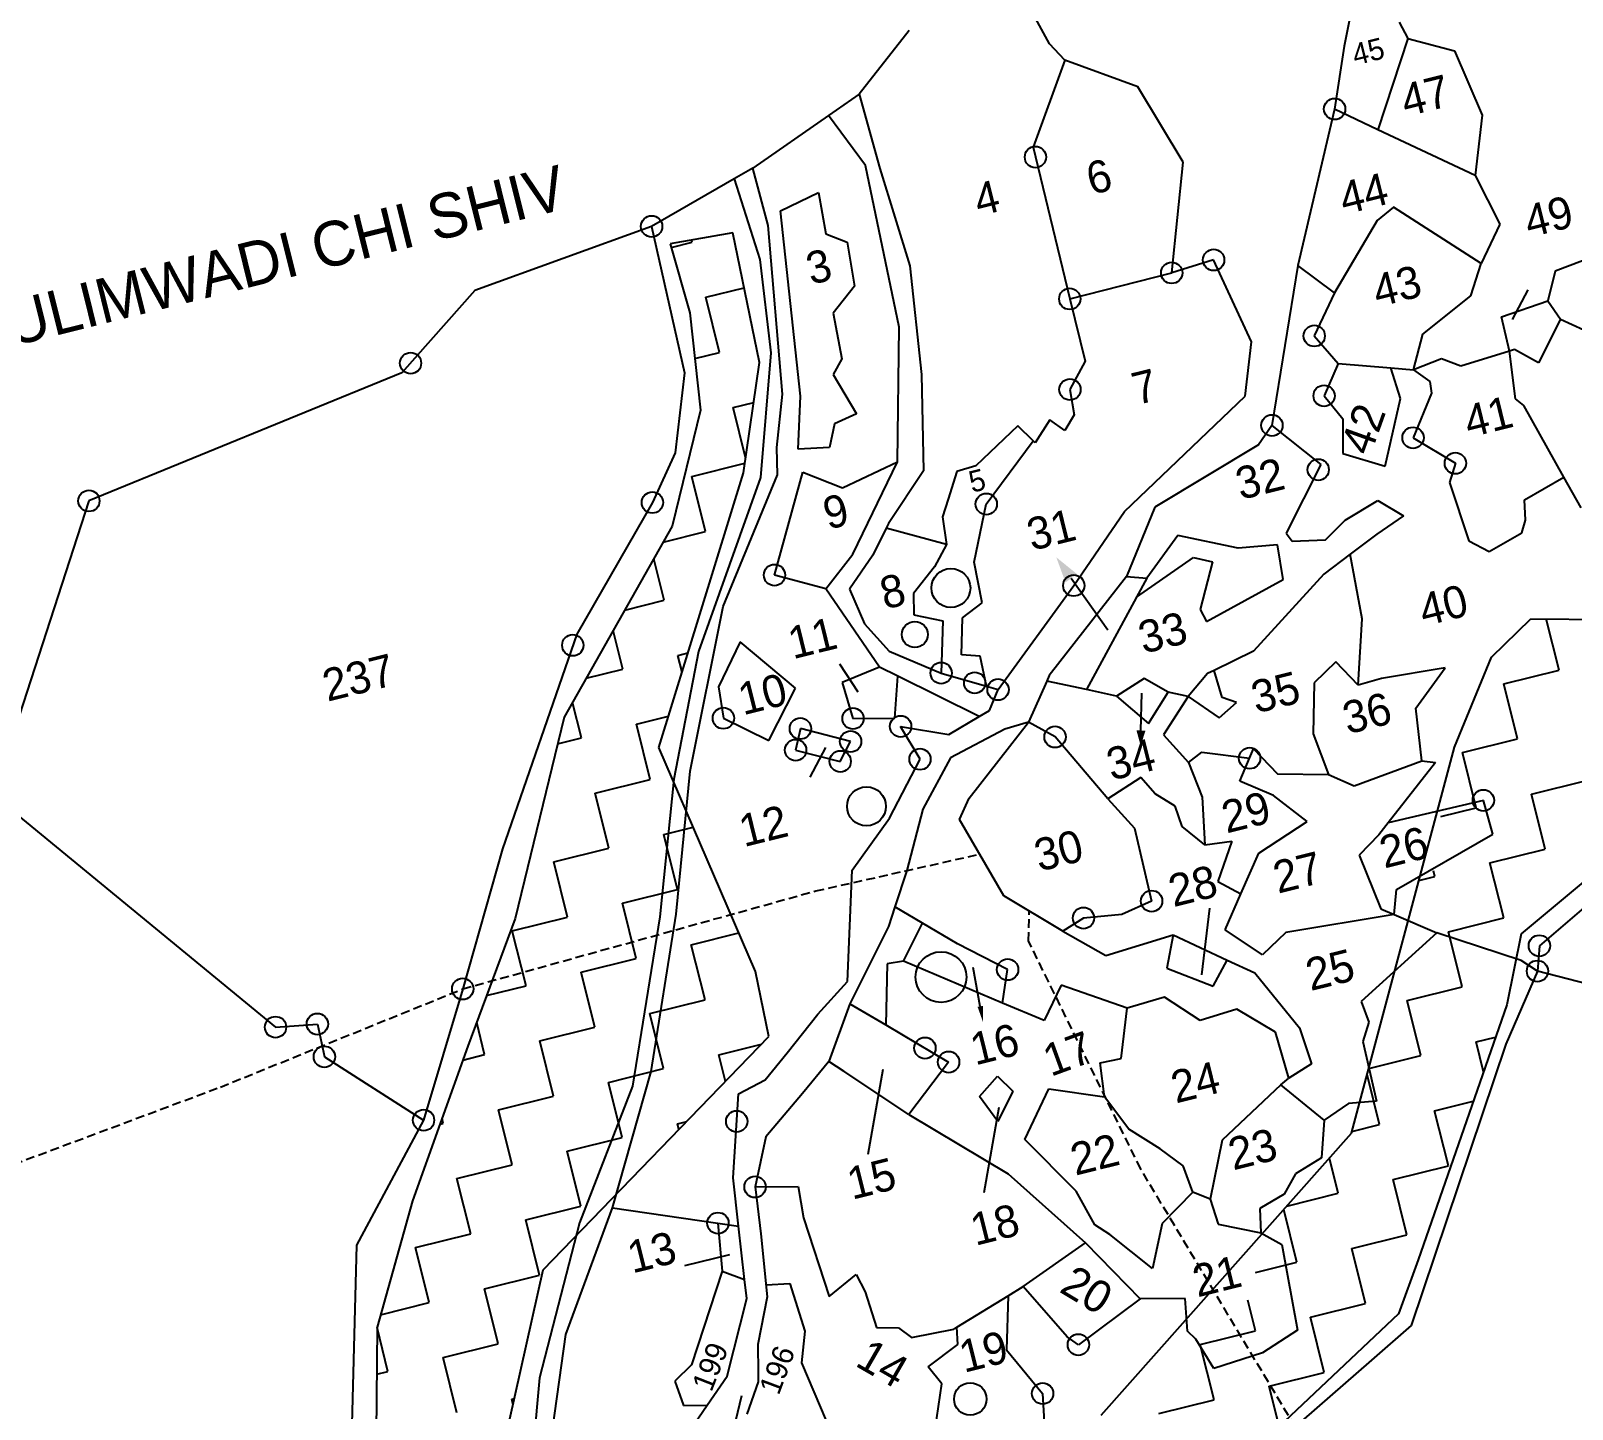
# Model space of a CAD drawing. Header units: metres. Extents: x 318731 to 322179, y 1872918 to 1876432.
# Drawn here: x 319666 to 320555, y 1874782 to 1875576 of the extents above; entities that cross this region are included whole.
import ezdxf

# ---------------------------------------------------------------- set-up
doc = ezdxf.new("R2010")
doc.units = ezdxf.units.M
doc.linetypes.add('DASHED', pattern=[0.75, 0.5, -0.25])
for name, color, linetype in [('LINE_FOOTPATH', 1, 'DASHED'), ('POLY_HATCH', 12, 'Continuous'), ('POLY_PARCEL', 6, 'Continuous'), ('POLY_WATER', 4, 'Continuous'), ('TEXT_MAPOUT', 7, 'Continuous'), ('TEXT_PARCEL', 7, 'Continuous'), ('V_BOUND_LINE', 7, 'Continuous')]:
    doc.layers.add(name, color=color, linetype=linetype)
doc.styles.add('TEXT_MAP', font='')
doc.styles.get('TEXT_MAP').set_extended_font_data('Kruti Dev 050')
doc.dimstyles.get("Standard").update_dxf_attribs({"dimtxt": 0.18, "dimasz": 0.18, "dimexe": 0.18, "dimexo": 0.0625, "dimgap": 0.09, "dimtad": 0, "dimtih": 1, "dimtoh": 1, "dimdec": 4, "dimzin": 0, "dimdsep": 46, "dimtxsty": 'Standard', "dimcen": 0.09, "dimadec": 0, "dimazin": 0, "dimtfac": 1, "dimtdec": 4, "dimtofl": 0, "dimtmove": 0, "dimatfit": 3, "dimfxl": 1, "dimtolj": 1, "dimtzin": 0, "dimarcsym": 0})

msp = doc.modelspace()

# ---------------------------------------------------------------- linework, layer by layer
for p, q in [((320265.9, 1875261.05), (320287.04, 1875231.44)), ((320306.07, 1875173.35), (320306.52, 1875194.83)), ((320213.43, 1875014.42), (320209.4, 1875036.81))]:
    msp.add_line(p, q)
msp.add_lwpolyline([(320075.77, 1874790.02), (320059.75, 1874722.87)])
for centre, radius in [((320417.67, 1875531.38), 6.14), ((320245.26, 1875503.69), 6.14), ((320024.08, 1875463.73), 6.14), ((320347.94, 1875444.43), 6.14), ((320323.77, 1875436.97), 6.14), ((320265.04, 1875422), 6.14), ((320405.9, 1875400.68), 6.14), ((319885.14, 1875384.97), 6.14), ((320265.11, 1875369.79), 6.14), ((320411.61, 1875366.15), 6.14), ((320381.52, 1875349.12), 6.14), ((320462.87, 1875341.98), 6.14), ((320487.25, 1875327.32), 6.14), ((320408.21, 1875323.6), 6.14), ((319699.77, 1875305.64), 6.14), ((320024.51, 1875304.69), 6.14), ((320216.89, 1875303.81), 6.14), ((320094.87, 1875262.88), 6.14), ((320196.53, 1875255.45), 11.22), ((320267.36, 1875256.87), 6.14), ((320175.75, 1875228.64), 7.48), ((319978.65, 1875222.45), 6.14), ((320190.92, 1875206.44), 6.14), ((320210.23, 1875200.82), 6.14), ((320223.71, 1875196.9), 6.14), ((320065.44, 1875180.45), 6.14), ((320109.82, 1875174.48), 6.14), ((320140.11, 1875180.26), 6.14), ((320167.53, 1875175.7), 6.14), ((320138.71, 1875167.01), 6.14), ((320256.53, 1875169.65), 6.14), ((320107.04, 1875162.06), 6.14), ((320132.75, 1875155.55), 6.14), ((320178.73, 1875156.83), 6.14), ((320368.67, 1875157.39), 6.14), ((320147.88, 1875129.66), 11.22), ((320503.41, 1875133.11), 6.14), ((320312.17, 1875075.05), 6.14), ((320272.94, 1875065.28), 6.14), ((320535.68, 1875049.33), 6.14), ((320190.83, 1875031.32), 14.61), ((320229.2, 1875035.6), 6.14), ((320534.54, 1875034.73), 6.14), ((319915.2, 1875024.48), 6.14), ((319831.45, 1875004.27), 6.14), ((319807.33, 1875002.46), 6.14), ((320181.55, 1874990.4), 6.14), ((319835.49, 1874985.39), 6.14), ((320195.2, 1874982.34), 6.14), ((319892.64, 1874948.87), 6.14), ((320073.13, 1874948.18), 6.14), ((320083.68, 1874910.43), 6.14), ((320062.29, 1874889.56), 6.14), ((320270.01, 1874819.51), 6.14), ((320207.69, 1874788.23), 9.35), ((320249.37, 1874791.41), 6.14)]:
    msp.add_circle(centre, radius)
for points in [[(320269.25, 1875263.44), (320257.29, 1875273.1), (320262.56, 1875258.66)], [(320303.48, 1875173.4), (320305.89, 1875164.6), (320308.66, 1875173.29)], [(320211.91, 1875014.15), (320215.08, 1875005.3), (320214.95, 1875014.7)]]:
    msp.add_solid(points)
at = {"layer": 'LINE_FOOTPATH', "ltscale": 10}
for p, q in [((320118.65, 1875080.92), (320213.08, 1875102.08)), ((319915.2, 1875024.48), (320118.65, 1875080.92)), ((320241.22, 1875052.17), (320241.71, 1875069.23)), ((320305.91, 1874920.77), (320241.22, 1875052.17)), ((319775.54, 1874967.91), (319915.2, 1875024.48)), ((319502.03, 1874865.86), (319775.54, 1874967.91)), ((320394.9, 1874772.28), (320305.91, 1874920.77))]:
    msp.add_line(p, q, dxfattribs=at)
at = {"layer": 'POLY_HATCH'}
for p, q in [((320070.85, 1875460.07), (320034.72, 1875453.79)), ((320086.29, 1875385.36), (320070.85, 1875460.07)), ((320034.72, 1875453.79), (320046.07, 1875413.92)), ((320046.07, 1875413.92), (320052.2, 1875357.81)), ((320076.95, 1875321.77), (320086.29, 1875385.36)), ((320052.2, 1875357.81), (320036, 1875291.16)), ((320028.22, 1875163.54), (320076.95, 1875321.77)), ((320036, 1875291.16), (319973.64, 1875181.01)), ((320508.01, 1875215.69), (320530.82, 1875237.72)), ((320530.82, 1875237.72), (320639.83, 1875236.6)), ((320486.71, 1875163.69), (320508.01, 1875215.69)), ((319973.64, 1875181.01), (319945.47, 1875065.13)), ((320083.95, 1875034.45), (320028.22, 1875163.54)), ((320427.36, 1874941.3), (320486.71, 1875163.69)), ((320609.39, 1875126.56), (320525.09, 1875056.15)), ((319945.47, 1875065.13), (319918.2, 1874991.46)), ((320525.09, 1875056.15), (320516.88, 1875015.28)), ((320091.67, 1874997.1), (320083.95, 1875034.45)), ((320516.88, 1875015.28), (320465.76, 1874868.41)), ((319961.53, 1874862.59), (320091.67, 1874997.1)), ((319918.2, 1874991.46), (319886.21, 1874902.38)), ((320283.08, 1874778.97), (320427.36, 1874941.3)), ((319886.21, 1874902.38), (319865.82, 1874829.71)), ((320465.76, 1874868.41), (320454.4, 1874837.34)), ((319922.04, 1874686.24), (319961.53, 1874862.59)), ((320454.4, 1874837.34), (320350.77, 1874739.53)), ((319865.82, 1874829.71), (319865.4, 1874768.41))]:
    msp.add_line(p, q, dxfattribs=at)
at = {"layer": 'POLY_HATCH', "linetype": 'Continuous', "ltscale": 10}
for p, q in [((320035.33, 1875451.64), (320047.36, 1875454.64)), ((320047.36, 1875454.64), (320047.04, 1875455.93)), ((320055.26, 1875422.89), (320077.39, 1875428.4)), ((320063.16, 1875391.14), (320055.26, 1875422.89)), ((320048.94, 1875387.6), (320063.16, 1875391.14)), ((320071.06, 1875359.4), (320082.91, 1875362.34)), ((320078.24, 1875330.56), (320071.06, 1875359.4)), ((320047.22, 1875319.75), (320077.77, 1875327.35)), ((320055.12, 1875288), (320047.22, 1875319.75)), ((320030.78, 1875281.94), (320055.12, 1875288)), ((320031.27, 1875248.35), (320025.32, 1875272.29)), ((320008.57, 1875242.7), (320031.27, 1875248.35)), ((320546.99, 1875208.13), (320539.64, 1875237.63)), ((320007.43, 1875208.7), (320001.9, 1875230.92)), ((320039.17, 1875216.6), (320045.01, 1875218.06)), ((320041.58, 1875206.93), (320039.17, 1875216.6)), ((319986.35, 1875203.46), (320007.43, 1875208.7)), ((320515.24, 1875200.23), (320546.99, 1875208.13)), ((320523.14, 1875168.49), (320515.24, 1875200.23)), ((319983.58, 1875169.06), (319978.48, 1875189.56)), ((320015.33, 1875176.96), (320033.77, 1875181.55)), ((320023.23, 1875145.21), (320015.33, 1875176.96)), ((319969.9, 1875165.65), (319983.58, 1875169.06)), ((320491.39, 1875160.59), (320523.14, 1875168.49)), ((320499.29, 1875128.84), (320491.39, 1875160.59)), ((319991.48, 1875137.31), (320023.23, 1875145.21)), ((320531.04, 1875136.74), (320562.79, 1875144.64)), ((319999.38, 1875105.56), (319991.48, 1875137.31)), ((320538.94, 1875104.99), (320531.04, 1875136.74)), ((320478.86, 1875123.75), (320499.29, 1875128.84)), ((320031.13, 1875113.46), (320048.03, 1875117.67)), ((320039.03, 1875081.72), (320031.13, 1875113.46)), ((319967.64, 1875097.66), (319999.38, 1875105.56)), ((320507.19, 1875097.09), (320538.94, 1875104.99)), ((319975.54, 1875065.91), (319967.64, 1875097.66)), ((320475.45, 1875089.19), (320474.61, 1875092.54)), ((320515.1, 1875065.34), (320507.19, 1875097.09)), ((320007.29, 1875073.81), (320039.03, 1875081.72)), ((320466.22, 1875086.89), (320475.45, 1875089.19)), ((320015.19, 1875042.07), (320007.29, 1875073.81)), ((319943.79, 1875058.01), (319975.54, 1875065.91)), ((320483.35, 1875057.44), (320515.1, 1875065.34)), ((319951.69, 1875026.26), (319943.79, 1875058.01)), ((320046.93, 1875049.97), (320074.31, 1875056.78)), ((320491.25, 1875025.7), (320483.35, 1875057.44)), ((320054.83, 1875018.22), (320046.93, 1875049.97)), ((319983.44, 1875034.17), (320015.19, 1875042.07)), ((319991.34, 1875002.42), (319983.44, 1875034.17)), ((319928.99, 1875020.62), (319951.69, 1875026.26)), ((320459.5, 1875017.79), (320491.25, 1875025.7)), ((320023.09, 1875010.32), (320054.83, 1875018.22)), ((320030.99, 1874978.57), (320023.09, 1875010.32)), ((320467.4, 1874986.05), (320459.5, 1875017.79)), ((319927.85, 1874986.62), (319923.25, 1875005.1)), ((319959.59, 1874994.52), (319991.34, 1875002.42)), ((319967.49, 1874962.77), (319959.59, 1874994.52)), ((320062.74, 1874986.47), (320087.32, 1874992.59)), ((320499.15, 1874993.95), (320510.44, 1874996.76)), ((320503.45, 1874976.68), (320499.15, 1874993.95)), ((319915.34, 1874983.51), (319927.85, 1874986.62)), ((320066.55, 1874971.13), (320062.74, 1874986.47)), ((320437.3, 1874978.56), (320467.4, 1874986.05)), ((319999.24, 1874970.67), (320030.99, 1874978.57)), ((320443.56, 1874946.4), (320436.4, 1874975.16)), ((320007.14, 1874938.92), (319999.24, 1874970.67)), ((319935.75, 1874954.87), (319967.49, 1874962.77)), ((320475.31, 1874954.3), (320497.59, 1874959.85)), ((319904, 1874946.97), (319903.27, 1874949.89)), ((319943.65, 1874923.12), (319935.75, 1874954.87)), ((320038.89, 1874946.83), (320044.35, 1874948.18)), ((320483.21, 1874922.55), (320475.31, 1874954.3)), ((319902.05, 1874946.48), (319904, 1874946.97)), ((320039.74, 1874943.42), (320038.89, 1874946.83)), ((320427.67, 1874942.44), (320443.56, 1874946.4)), ((319975.4, 1874931.02), (320007.14, 1874938.92)), ((319983.3, 1874899.28), (319975.4, 1874931.02)), ((319911.9, 1874915.22), (319943.65, 1874923.12)), ((320419.71, 1874906.75), (320414.67, 1874927.02)), ((320451.46, 1874914.65), (320483.21, 1874922.55)), ((319919.8, 1874883.47), (319911.9, 1874915.22)), ((320459.36, 1874882.91), (320451.46, 1874914.65)), ((320390.1, 1874899.38), (320419.71, 1874906.75)), ((319951.55, 1874891.38), (319983.3, 1874899.28)), ((320395.87, 1874867.1), (320388.33, 1874897.39)), ((319959.45, 1874859.63), (319951.55, 1874891.38)), ((319888.06, 1874875.57), (319919.8, 1874883.47)), ((320427.61, 1874875), (320459.36, 1874882.91)), ((319895.96, 1874843.83), (319888.06, 1874875.57)), ((320435.51, 1874843.26), (320427.61, 1874875)), ((319927.7, 1874851.73), (319959.45, 1874859.63)), ((320372.12, 1874861.19), (320395.87, 1874867.1)), ((319935.61, 1874819.98), (319927.7, 1874851.73)), ((319867.82, 1874836.82), (319895.96, 1874843.83)), ((320372.02, 1874827.45), (320367.6, 1874845.21)), ((320403.77, 1874835.36), (320435.51, 1874843.26)), ((320411.67, 1874803.61), (320403.77, 1874835.36)), ((319872.11, 1874804.18), (319865.82, 1874829.46)), ((320340.27, 1874819.55), (320372.02, 1874827.45)), ((319903.86, 1874812.08), (319935.61, 1874819.98)), ((320348.17, 1874787.81), (320340.27, 1874819.55)), ((319911.76, 1874780.33), (319903.86, 1874812.08)), ((319865.63, 1874802.57), (319872.11, 1874804.18)), ((320379.92, 1874795.71), (320411.67, 1874803.61)), ((319943.51, 1874788.23), (319944.96, 1874788.59)), ((319944.23, 1874785.33), (319943.51, 1874788.23)), ((320385.7, 1874772.5), (320379.92, 1874795.71)), ((320316.43, 1874779.91), (320348.17, 1874787.81))]:
    msp.add_line(p, q, dxfattribs=at)
at = {"layer": 'POLY_PARCEL'}
for p, q in [((320454.89, 1875581.33), (320459.86, 1875571.99)), ((320459.86, 1875571.99), (320442.5, 1875519.45)), ((320459.86, 1875571.99), (320486.78, 1875564.82)), ((320486.78, 1875564.82), (320502.61, 1875527.8)), ((320262.17, 1875559.55), (320243.87, 1875509.43)), ((320442.5, 1875519.45), (320417.67, 1875531.38)), ((320502.61, 1875527.8), (320498.67, 1875493.13)), ((320498.67, 1875493.13), (320442.5, 1875519.45)), ((320243.87, 1875509.43), (320265.04, 1875422)), ((320498.67, 1875493.13), (320512.95, 1875464.98)), ((320098.36, 1875472.72), (320120.18, 1875483.34)), ((320120.18, 1875483.34), (320124.55, 1875459.49)), ((320109.85, 1875365.94), (320098.36, 1875472.72)), ((320451.62, 1875474.82), (320442.27, 1875467.2)), ((320502.02, 1875442.44), (320451.62, 1875474.82)), ((320024.08, 1875463.73), (320043.1, 1875379.31)), ((320442.27, 1875467.2), (320417.61, 1875425.39)), ((320512.95, 1875464.98), (320502.02, 1875442.44)), ((320124.55, 1875459.49), (320136.67, 1875454.71)), ((320136.67, 1875454.71), (320140.92, 1875429.27)), ((320597.95, 1875458.38), (320544.83, 1875437.9)), ((320265.04, 1875422), (320323.77, 1875436.97)), ((320417.61, 1875425.39), (320396.44, 1875441.21)), ((320496.08, 1875423.78), (320502.02, 1875442.44)), ((320544.83, 1875437.9), (320540.45, 1875420.95)), ((320140.92, 1875429.27), (320128.65, 1875413.75)), ((320265.04, 1875422), (320273.98, 1875386.08)), ((320417.61, 1875425.39), (320405.9, 1875400.68)), ((320468.49, 1875401.72), (320496.08, 1875423.78)), ((320513.9, 1875411.67), (320540.45, 1875420.95)), ((320540.45, 1875420.95), (320547.75, 1875410.22)), ((320128.65, 1875413.75), (320133.63, 1875387.45)), ((320518.41, 1875391.91), (320513.9, 1875411.67)), ((320547.75, 1875410.22), (320535.18, 1875385.15)), ((320547.75, 1875410.22), (320583.54, 1875394.02)), ((320463.02, 1875381.2), (320468.49, 1875401.72)), ((320405.9, 1875400.68), (320419.7, 1875384.76)), ((320521.4, 1875392.83), (320518.41, 1875391.91)), ((320535.18, 1875385.15), (320521.4, 1875392.83)), ((320133.63, 1875387.45), (320128.6, 1875378.4)), ((320273.98, 1875386.08), (320265.11, 1875369.79)), ((320419.7, 1875384.76), (320411.61, 1875366.15)), ((320419.7, 1875384.76), (320450.11, 1875382.26)), ((320479.34, 1875387.55), (320463.02, 1875381.2)), ((320490.41, 1875383.27), (320479.34, 1875387.55)), ((320518.41, 1875391.91), (320490.41, 1875383.27)), ((320521.87, 1875364.42), (320518.41, 1875391.91)), ((320043.1, 1875379.31), (320037.67, 1875333.27)), ((320128.6, 1875378.4), (320142.04, 1875355.77)), ((320455.57, 1875364.55), (320450.11, 1875382.26)), ((320450.11, 1875382.26), (320463.02, 1875381.2)), ((320463.02, 1875381.2), (320472.6, 1875374.39)), ((320472.6, 1875374.39), (320473.55, 1875367.59)), ((320108.58, 1875335.49), (320109.85, 1875365.94)), ((320265.11, 1875369.79), (320267.58, 1875355.15)), ((320411.61, 1875366.15), (320422.43, 1875352.96)), ((320473.55, 1875367.59), (320462.87, 1875341.98)), ((320446.84, 1875325.57), (320455.57, 1875364.55)), ((320526.69, 1875360.5), (320521.87, 1875364.42)), ((320549.77, 1875319.29), (320526.69, 1875360.5)), ((320129.42, 1875350.03), (320126.58, 1875336.33)), ((320142.04, 1875355.77), (320129.42, 1875350.03)), ((320235.07, 1875348.82), (320210.84, 1875325.78)), ((320243.86, 1875340.27), (320235.07, 1875348.82)), ((320253.61, 1875352.26), (320245.15, 1875339.01)), ((320262.17, 1875346.18), (320253.61, 1875352.26)), ((320267.58, 1875355.15), (320262.17, 1875346.18)), ((320381.52, 1875349.12), (320409.76, 1875326.68)), ((320422.43, 1875352.96), (320422.41, 1875332.87)), ((320216.89, 1875303.81), (320243.86, 1875340.27)), ((320245.15, 1875339.01), (320243.86, 1875340.27)), ((320462.87, 1875341.98), (320487.25, 1875327.32)), ((320037.67, 1875333.27), (320024.51, 1875304.69)), ((320126.58, 1875336.33), (320108.58, 1875335.49)), ((320422.41, 1875332.87), (320446.84, 1875325.57)), ((320094.87, 1875262.88), (320111.27, 1875322.12)), ((320111.27, 1875322.12), (320134.07, 1875313.13)), ((320134.07, 1875313.13), (320165.79, 1875328.13)), ((320199.91, 1875322.47), (320195.05, 1875306.59)), ((320210.84, 1875325.78), (320199.91, 1875322.47)), ((320409.76, 1875326.68), (320389.81, 1875286.96)), ((320487.25, 1875327.32), (320483.94, 1875316.28)), ((320483.94, 1875316.28), (320494.95, 1875282.69)), ((320527, 1875306.18), (320549.77, 1875319.29)), ((320559.71, 1875301.7), (320549.77, 1875319.29)), ((320024.51, 1875304.69), (319980.88, 1875228.89)), ((320195.05, 1875306.59), (320191.72, 1875296.37)), ((320209.93, 1875270.4), (320216.89, 1875303.81)), ((320423.65, 1875294.48), (320442.49, 1875305.94)), ((320442.49, 1875305.94), (320457.37, 1875297.01)), ((320527.61, 1875294.6), (320527, 1875306.18)), ((320191.72, 1875296.37), (320193.91, 1875280.49)), ((320412.46, 1875283.12), (320423.65, 1875294.48)), ((320457.37, 1875297.01), (320441.93, 1875286.39)), ((320525.63, 1875287.3), (320527.61, 1875294.6)), ((320193.91, 1875280.49), (320159.18, 1875289.85)), ((320327.24, 1875285.77), (320309.47, 1875261.04)), ((320362, 1875278.3), (320327.24, 1875285.77)), ((320389.81, 1875286.96), (320393.2, 1875282.39)), ((320441.93, 1875286.39), (320426.68, 1875274.91)), ((320506.71, 1875276.54), (320525.63, 1875287.3)), ((320193.91, 1875280.49), (320187.11, 1875267.65)), ((320384.8, 1875280.39), (320362, 1875278.3)), ((320388.01, 1875260.28), (320384.8, 1875280.39)), ((320393.2, 1875282.39), (320412.46, 1875283.12)), ((320494.95, 1875282.69), (320506.71, 1875276.54)), ((320187.11, 1875267.65), (320175.06, 1875252.33)), ((320214.6, 1875246.91), (320209.93, 1875270.4)), ((320303.57, 1875250.18), (320336.37, 1875273.11)), ((320336.37, 1875273.11), (320347.21, 1875270.44)), ((320347.21, 1875270.44), (320340.27, 1875243.03)), ((320426.68, 1875274.91), (320411.48, 1875263.46)), ((320433.48, 1875237.59), (320426.68, 1875274.91)), ((320124.38, 1875255.02), (320094.87, 1875262.88)), ((320297.8, 1875262), (320309.47, 1875261.04)), ((320309.47, 1875261.04), (320303.57, 1875250.18)), ((320343.78, 1875236.13), (320388.01, 1875260.28)), ((320411.48, 1875263.46), (320370.99, 1875219.08)), ((320175.06, 1875252.33), (320175.18, 1875240.04)), ((320303.57, 1875250.18), (320274.61, 1875196.88)), ((320203.25, 1875238.22), (320214.6, 1875246.91)), ((320340.27, 1875243.03), (320343.78, 1875236.13)), ((320175.18, 1875240.04), (320191.91, 1875236.57)), ((320191.91, 1875236.57), (320190.92, 1875206.44)), ((320202.67, 1875216.95), (320203.25, 1875238.22)), ((320431.29, 1875199.38), (320433.48, 1875237.59)), ((319980.88, 1875228.89), (319938.17, 1875105.26)), ((320075.04, 1875224.5), (320062.7, 1875198.55)), ((320106.95, 1875197.83), (320075.04, 1875224.5)), ((320213.45, 1875216.12), (320202.67, 1875216.95)), ((320217.07, 1875198.83), (320213.45, 1875216.12)), ((320370.99, 1875219.08), (320348.23, 1875208.01)), ((320155.36, 1875209.77), (320133.78, 1875200.98)), ((320344.37, 1875206.14), (320333.18, 1875192.97)), ((320348.23, 1875208.01), (320344.37, 1875206.14)), ((320352.76, 1875192.43), (320348.23, 1875208.01)), ((320418.35, 1875212.88), (320405.81, 1875200.8)), ((320431.29, 1875199.38), (320418.35, 1875212.88)), ((320481.41, 1875209.47), (320444.66, 1875203.31)), ((320464.49, 1875186.14), (320481.41, 1875209.47)), ((320062.7, 1875198.55), (320065.44, 1875180.45)), ((320091.56, 1875167.59), (320106.95, 1875197.83)), ((320133.78, 1875200.98), (320140.11, 1875180.26)), ((320164.17, 1875180.38), (320165.86, 1875204.57)), ((320274.61, 1875196.88), (320251.79, 1875201.82)), ((320292.01, 1875193.11), (320274.61, 1875196.88)), ((320307.99, 1875203.4), (320292.01, 1875193.11)), ((320321.7, 1875195.53), (320307.99, 1875203.4)), ((320405.81, 1875200.8), (320405.35, 1875171.42)), ((320444.66, 1875203.31), (320431.29, 1875199.38)), ((320292.01, 1875193.11), (320310.4, 1875177.37)), ((320310.4, 1875177.37), (320321.7, 1875195.53)), ((320333.18, 1875192.97), (320318.97, 1875170.91)), ((320333.18, 1875192.97), (320321.7, 1875195.53)), ((320333.18, 1875192.97), (320351.15, 1875180.74)), ((320351.15, 1875180.74), (320361.16, 1875189.55)), ((320361.16, 1875189.55), (320352.76, 1875192.43)), ((320700.47, 1875190.5), (320535.68, 1875049.33)), ((320065.44, 1875180.45), (320091.56, 1875167.59)), ((320140.11, 1875180.26), (320164.17, 1875180.38)), ((320467.82, 1875155.91), (320464.49, 1875186.14)), ((320109.82, 1875174.48), (320107.04, 1875162.06)), ((320138.71, 1875167.01), (320109.82, 1875174.48)), ((320207.14, 1875134.41), (320241.23, 1875178.15)), ((320256.53, 1875169.65), (320241.23, 1875178.15)), ((320318.97, 1875170.91), (320333.38, 1875154.85)), ((320405.35, 1875171.42), (320414.18, 1875147.94)), ((320107.04, 1875162.06), (320132.75, 1875155.55)), ((320132.75, 1875155.55), (320138.71, 1875167.01)), ((320287.06, 1875134.08), (320256.53, 1875169.65)), ((320368.67, 1875157.39), (320370.99, 1875162.87)), ((320370.99, 1875162.87), (320384.76, 1875148.38)), ((320333.38, 1875154.85), (320341.15, 1875160.83)), ((320333.38, 1875154.85), (320341.25, 1875134.86)), ((320341.15, 1875160.83), (320368.67, 1875157.39)), ((320363.08, 1875144.18), (320368.67, 1875157.39)), ((320428.95, 1875141.46), (320467.82, 1875155.91)), ((320475.85, 1875154.92), (320448.48, 1875120.13)), ((320467.82, 1875155.91), (320475.85, 1875154.92)), ((320306, 1875146.3), (320287.06, 1875134.08)), ((320314.16, 1875136.78), (320306, 1875146.3)), ((320382.49, 1875135.87), (320363.08, 1875144.18)), ((320384.76, 1875148.38), (320414.18, 1875147.94)), ((320414.18, 1875147.94), (320428.95, 1875141.46)), ((319644.68, 1875135.98), (319807.33, 1875002.46)), ((320201.54, 1875122.04), (320207.14, 1875134.41)), ((320325.72, 1875129.84), (320314.16, 1875136.78)), ((320341.25, 1875134.86), (320342.85, 1875107.52)), ((320401.76, 1875120.95), (320382.49, 1875135.87)), ((320287.06, 1875134.08), (320302.29, 1875117.07)), ((320329.79, 1875118.14), (320325.72, 1875129.84)), ((320503.41, 1875133.11), (320448.48, 1875120.13)), ((320508.87, 1875113.57), (320503.41, 1875133.11)), ((320226.94, 1875078.1), (320201.54, 1875122.04)), ((320302.29, 1875117.07), (320312.17, 1875075.05)), ((320342.85, 1875107.52), (320329.79, 1875118.14)), ((320374, 1875102.7), (320401.76, 1875120.95)), ((320448.48, 1875120.13), (320443.13, 1875113.33)), ((320342.85, 1875107.52), (320358.51, 1875109.69)), ((320358.51, 1875109.69), (320350.44, 1875086.31)), ((320443.13, 1875113.33), (320431.71, 1875101.53)), ((320453.36, 1875081.83), (320508.87, 1875113.57)), ((319938.17, 1875105.26), (319915.2, 1875024.48)), ((320363.64, 1875079.17), (320374, 1875102.7)), ((320431.71, 1875101.53), (320444.2, 1875070.59)), ((320350.44, 1875086.31), (320363.64, 1875079.17)), ((320451.88, 1875067.33), (320453.36, 1875081.83)), ((320260.95, 1875057.68), (320226.94, 1875078.1)), ((320312.17, 1875075.05), (320295, 1875067.31)), ((320354.51, 1875058.43), (320363.64, 1875079.17)), ((320180.15, 1875062.4), (320164.23, 1875071.76)), ((320272.94, 1875065.28), (320260.95, 1875057.68)), ((320295, 1875067.31), (320272.94, 1875065.28)), ((320451.88, 1875067.33), (320389.56, 1875056.99)), ((320444.2, 1875070.59), (320451.88, 1875067.33)), ((320451.88, 1875067.33), (320476.62, 1875056.81)), ((320169.23, 1875040.43), (320180.15, 1875062.4)), ((320200.36, 1875050.52), (320180.15, 1875062.4)), ((320260.95, 1875057.68), (320285.85, 1875043.66)), ((320285.85, 1875043.66), (320324.53, 1875055.59)), ((320324.53, 1875055.59), (320320.99, 1875036.44)), ((320324.53, 1875055.59), (320355.75, 1875041.14)), ((320376.03, 1875044.07), (320354.51, 1875058.43)), ((320389.56, 1875056.99), (320376.03, 1875044.07)), ((320476.62, 1875056.81), (320432.99, 1875017.19)), ((320525.18, 1875040.82), (320476.62, 1875056.81)), ((320229.2, 1875035.6), (320200.36, 1875050.52)), ((320535.68, 1875049.33), (320534.54, 1875034.73)), ((320159.76, 1875038.85), (320158.99, 1875003.73)), ((320169.23, 1875040.43), (320159.76, 1875038.85)), ((320226.21, 1875016.34), (320169.23, 1875040.43)), ((320347.76, 1875026.09), (320355.75, 1875041.14)), ((320355.75, 1875041.14), (320371.61, 1875033.8)), ((320534.54, 1875034.73), (320525.18, 1875040.82)), ((320226.21, 1875016.34), (320229.2, 1875035.6)), ((320320.99, 1875036.44), (320347.76, 1875026.09)), ((320371.61, 1875033.8), (320397.43, 1875002.1)), ((320534.54, 1875034.73), (320516.33, 1874992.73)), ((320609.71, 1875015.29), (320534.54, 1875034.73)), ((319915.2, 1875024.48), (319892.64, 1874948.87)), ((320260.15, 1875026.58), (320250.27, 1875006.2)), ((320298.14, 1875013.34), (320260.15, 1875026.58)), ((320319.58, 1875019.7), (320298.14, 1875013.34)), ((320340.25, 1875006.36), (320319.58, 1875019.7)), ((320138.37, 1875015.91), (320158.99, 1875003.73)), ((320250.27, 1875006.2), (320226.21, 1875016.34)), ((320294.58, 1874984.38), (320298.14, 1875013.34)), ((320361.23, 1875012.73), (320340.25, 1875006.36)), ((320383.59, 1874999.63), (320361.23, 1875012.73)), ((320432.99, 1875017.19), (320437.33, 1875005.26)), ((319807.33, 1875002.46), (319831.45, 1875004.27)), ((319831.45, 1875004.27), (319835.49, 1874985.39)), ((320158.99, 1875003.73), (320195.2, 1874982.34)), ((320397.43, 1875002.1), (320404.35, 1874981.29)), ((320437.33, 1875005.26), (320433.93, 1874994.14)), ((320391.23, 1874973.09), (320383.59, 1874999.63)), ((320433.93, 1874994.14), (320441.79, 1874959.81)), ((320516.33, 1874992.73), (320461.83, 1874830.62)), ((319835.49, 1874985.39), (319892.64, 1874948.87)), ((320282.61, 1874982), (320294.58, 1874984.38)), ((320134.97, 1874976.88), (320126.26, 1874982.66)), ((320172.21, 1874952.13), (320134.97, 1874976.88)), ((320195.2, 1874982.34), (320172.21, 1874952.13)), ((320285.12, 1874962.31), (320282.61, 1874982)), ((320404.35, 1874981.29), (320391.23, 1874973.09)), ((320213.1, 1874962.43), (320223.3, 1874974.25)), ((320223.3, 1874974.25), (320232.22, 1874965.54)), ((320239.2, 1874937.74), (320252.89, 1874966.84)), ((320252.89, 1874966.84), (320285.12, 1874962.31)), ((320386.7, 1874969.22), (320352.94, 1874937.38)), ((320386.7, 1874969.22), (320391.23, 1874973.09)), ((320411.6, 1874948.87), (320386.7, 1874969.22)), ((320223.64, 1874948.06), (320213.1, 1874962.43)), ((320232.22, 1874965.54), (320223.64, 1874948.06)), ((320299.03, 1874943.78), (320285.12, 1874962.31)), ((320425.65, 1874958.53), (320411.6, 1874948.87)), ((320441.79, 1874959.81), (320425.65, 1874958.53)), ((319892.64, 1874948.87), (319853.98, 1874876.84)), ((320172.21, 1874952.13), (320229.57, 1874917.89)), ((320411.6, 1874948.87), (320410.11, 1874927.27)), ((320317.11, 1874932.35), (320299.03, 1874943.78)), ((320268.72, 1874908.06), (320239.2, 1874937.74)), ((320330.4, 1874922.63), (320317.11, 1874932.35)), ((320352.94, 1874937.38), (320345.85, 1874903.36)), ((320335.86, 1874907.45), (320330.4, 1874922.63)), ((320410.11, 1874927.27), (320395.11, 1874917.99)), ((320229.57, 1874917.89), (320274.15, 1874878.16)), ((320395.11, 1874917.99), (320388.57, 1874906.25)), ((320083.68, 1874910.43), (320108.55, 1874910.67)), ((320108.55, 1874910.67), (320111.68, 1874892.68)), ((320279.53, 1874888.65), (320268.72, 1874908.06)), ((320335.86, 1874907.45), (320318.24, 1874889.33)), ((320345.85, 1874903.36), (320335.86, 1874907.45)), ((320388.57, 1874906.25), (320374.64, 1874897.9)), ((320001.44, 1874898.39), (320062.29, 1874889.56)), ((320345.85, 1874903.36), (320350.62, 1874889.02)), ((320374.64, 1874897.9), (320375.16, 1874884.01)), ((320062.29, 1874889.56), (320074.17, 1874887.83)), ((320062.29, 1874889.56), (320064.75, 1874861.8)), ((320111.68, 1874892.68), (320126.31, 1874847.39)), ((320288.11, 1874883.02), (320279.53, 1874888.65)), ((320318.24, 1874889.33), (320312.71, 1874863.46)), ((320350.62, 1874889.02), (320375.16, 1874884.01)), ((319853.98, 1874876.84), (319851.04, 1874766.47)), ((320238.18, 1874853.1), (320274.15, 1874878.16)), ((320274.15, 1874878.16), (320305.52, 1874845.88)), ((320312.71, 1874863.46), (320288.11, 1874883.02)), ((320375.16, 1874884.01), (320387.3, 1874877.24)), ((320387.3, 1874877.24), (320396.29, 1874827.96)), ((320064.75, 1874861.8), (320047.03, 1874807.94)), ((320064.75, 1874861.8), (320077.66, 1874857.15)), ((320126.31, 1874847.39), (320141.96, 1874860)), ((320141.96, 1874860), (320147.16, 1874849.9)), ((320090, 1874853.99), (320103.65, 1874854.86)), ((320103.65, 1874854.86), (320112.35, 1874827.37)), ((320229.53, 1874847.77), (320238.18, 1874853.1)), ((320263.58, 1874824.13), (320238.18, 1874853.1)), ((320147.16, 1874849.9), (320153.61, 1874829.39)), ((320200.02, 1874829.56), (320229.53, 1874847.77)), ((320229.53, 1874847.77), (320228.62, 1874816.56)), ((320305.52, 1874845.88), (320270.01, 1874819.51)), ((320331.53, 1874846.18), (320305.52, 1874845.88)), ((320332.8, 1874827.31), (320331.53, 1874846.18)), ((320112.35, 1874827.37), (320110.52, 1874809.05)), ((320153.61, 1874829.39), (320166.4, 1874829.22)), ((320166.4, 1874829.22), (320173.82, 1874823.7)), ((320173.82, 1874823.7), (320198.15, 1874828.41)), ((320198.15, 1874828.41), (320200.02, 1874829.56)), ((320200.6, 1874819.7), (320200.02, 1874829.56)), ((320270.01, 1874819.51), (320263.58, 1874824.13)), ((320337.72, 1874822.71), (320332.8, 1874827.31)), ((320396.29, 1874827.96), (320376.06, 1874814.77)), ((320461.83, 1874830.62), (320438.84, 1874810.59)), ((320183.43, 1874806.86), (320200.6, 1874819.7)), ((320228.62, 1874816.56), (320249.37, 1874791.41)), ((320348.11, 1874805.76), (320337.72, 1874822.71)), ((320376.06, 1874814.77), (320348.11, 1874805.76)), ((320047.03, 1874807.94), (320037.53, 1874798.57)), ((320110.52, 1874809.05), (320124.73, 1874775.66)), ((320191.23, 1874797.03), (320183.43, 1874806.86)), ((320438.84, 1874810.59), (320373.24, 1874753.39)), ((320037.53, 1874798.57), (320042.36, 1874784.46)), ((320187.54, 1874770.95), (320191.23, 1874797.03)), ((320249.37, 1874791.41), (320250.82, 1874765.11)), ((320042.36, 1874784.46), (320056.17, 1874784.73))]:
    msp.add_line(p, q, dxfattribs=at)
at = {"layer": 'POLY_WATER'}
for p, q in [((320253.33, 1875568.91), (320230.59, 1875610.9)), ((320429.69, 1875600.08), (320423.2, 1875567.65)), ((320262.17, 1875559.55), (320253.33, 1875568.91)), ((320423.2, 1875567.65), (320417.67, 1875531.38)), ((320304.35, 1875544.06), (320262.17, 1875559.55)), ((320330.32, 1875500.7), (320304.35, 1875544.06)), ((320143.62, 1875539.94), (320155.65, 1875497.13)), ((320147.26, 1875498.79), (320126.09, 1875527.72)), ((320417.67, 1875531.38), (320396.44, 1875441.21)), ((320166.68, 1875405.67), (320147.26, 1875498.79)), ((320323.77, 1875436.97), (320330.32, 1875500.7)), ((320071.66, 1875491.09), (320086.4, 1875444.69)), ((320091.2, 1875464.34), (320082.35, 1875497.24)), ((320155.65, 1875497.13), (320172.91, 1875440.97)), ((320099.55, 1875367.1), (320091.2, 1875464.34)), ((320086.4, 1875444.69), (320092.75, 1875390.9)), ((320172.91, 1875440.97), (320179.56, 1875378.42)), ((320347.94, 1875444.43), (320323.77, 1875436.97)), ((320369.83, 1875397.17), (320347.94, 1875444.43)), ((320396.44, 1875441.21), (320381.52, 1875349.12)), ((320165.79, 1875328.13), (320166.68, 1875405.67)), ((320366.04, 1875365.9), (320369.83, 1875397.17)), ((320092.75, 1875390.9), (320086.85, 1875319.12)), ((320179.56, 1875378.42), (320180.7, 1875322.93)), ((320096.19, 1875336.39), (320099.55, 1875367.1)), ((320296.52, 1875299.5), (320366.04, 1875365.9)), ((320381.52, 1875349.12), (320373.83, 1875337.9)), ((320096.59, 1875320.66), (320096.19, 1875336.39)), ((320373.83, 1875337.9), (320314.03, 1875302.09)), ((320140.09, 1875274.87), (320165.79, 1875328.13)), ((320180.7, 1875322.93), (320160.55, 1875292.61)), ((320086.85, 1875319.12), (320051.08, 1875218.81)), ((320065.31, 1875244.76), (320096.59, 1875320.66)), ((320267.36, 1875256.87), (320296.52, 1875299.5)), ((320314.03, 1875302.09), (320297.8, 1875262)), ((320159.18, 1875289.85), (320151.47, 1875274.42)), ((320160.55, 1875292.61), (320159.18, 1875289.85)), ((320124.38, 1875255.02), (320140.09, 1875274.87)), ((320151.47, 1875274.42), (320138.08, 1875254.68)), ((320297.8, 1875262), (320253.19, 1875204.96)), ((320155.36, 1875209.77), (320124.38, 1875255.02)), ((320138.08, 1875254.68), (320146.78, 1875234.82)), ((320223.71, 1875196.9), (320267.36, 1875256.87)), ((320046.22, 1875149.92), (320065.31, 1875244.76)), ((320146.78, 1875234.82), (320161, 1875219.14)), ((320051.08, 1875218.81), (320036.79, 1875145.38)), ((320161, 1875219.14), (320190.92, 1875206.44)), ((320165.86, 1875204.57), (320155.36, 1875209.77)), ((320190.92, 1875206.44), (320217.07, 1875198.83)), ((320212.82, 1875181.34), (320165.86, 1875204.57)), ((320217.07, 1875198.83), (320223.71, 1875196.9)), ((320218.76, 1875184.84), (320223.71, 1875196.9)), ((320251.79, 1875201.82), (320241.23, 1875178.15)), ((320253.19, 1875204.96), (320251.79, 1875201.82)), ((320195.43, 1875171.09), (320212.82, 1875181.34)), ((320212.82, 1875181.34), (320218.76, 1875184.84)), ((320178.73, 1875156.83), (320167.53, 1875175.7)), ((320167.53, 1875175.7), (320195.43, 1875171.09)), ((320227.66, 1875174.19), (320196.26, 1875157.65)), ((320241.23, 1875178.15), (320227.66, 1875174.19)), ((320161.16, 1875122.85), (320178.73, 1875156.83)), ((320196.26, 1875157.65), (320180.32, 1875128.1)), ((320036.79, 1875145.38), (320028.81, 1875066.05)), ((320038.13, 1875067.49), (320046.22, 1875149.92)), ((320180.32, 1875128.1), (320171.09, 1875092.66)), ((320139.67, 1875092.95), (320161.16, 1875122.85)), ((320136.86, 1875028.71), (320139.67, 1875092.95)), ((320171.09, 1875092.66), (320164.23, 1875071.76)), ((320028.81, 1875066.05), (320013.03, 1874968.52)), ((320023.71, 1874976.89), (320038.13, 1875067.49)), ((320164.23, 1875071.76), (320160.49, 1875060.37)), ((320160.49, 1875060.37), (320138.37, 1875015.91)), ((320119.82, 1875010.03), (320136.86, 1875028.71)), ((320102.26, 1874987.61), (320119.82, 1875010.03)), ((320138.37, 1875015.91), (320126.26, 1874982.66)), ((320089.48, 1874972.15), (320102.26, 1874987.61)), ((320001.44, 1874898.39), (320023.71, 1874976.89)), ((320126.26, 1874982.66), (320111.03, 1874964.33)), ((320013.03, 1874968.52), (319982.47, 1874889.72)), ((320074.15, 1874964.01), (320089.48, 1874972.15)), ((320071.02, 1874915.57), (320074.15, 1874964.01)), ((320111.03, 1874964.33), (320089.89, 1874939.3)), ((320089.89, 1874939.3), (320083.68, 1874910.43)), ((320074.17, 1874887.83), (320071.02, 1874915.57)), ((320083.68, 1874910.43), (320086.93, 1874883.33)), ((319974.72, 1874825.38), (320001.44, 1874898.39)), ((319982.47, 1874889.72), (319959.36, 1874800.47)), ((320077.66, 1874857.15), (320074.17, 1874887.83)), ((320086.93, 1874883.33), (320090.72, 1874847.06)), ((320078.92, 1874846.06), (320077.66, 1874857.15)), ((320067.63, 1874801.37), (320078.92, 1874846.06)), ((320090.72, 1874847.06), (320085.34, 1874819.55)), ((319960.07, 1874721.54), (319974.72, 1874825.38)), ((320085.34, 1874819.55), (320085.42, 1874803.51)), ((319959.36, 1874800.47), (319944.06, 1874626.86)), ((320056.17, 1874784.73), (320067.63, 1874801.37)), ((320085.44, 1874798.07), (320078.98, 1874779.6)), ((320085.42, 1874803.51), (320085.44, 1874798.07)), ((320035.23, 1874754.32), (320056.17, 1874784.73))]:
    msp.add_line(p, q, dxfattribs=at)
at = {"layer": 'V_BOUND_LINE'}
for p, q in [((320172.54, 1875576.69), (320143.62, 1875539.94)), ((320143.62, 1875539.94), (320126.09, 1875527.72)), ((320126.09, 1875527.72), (320082.35, 1875497.24)), ((320071.66, 1875491.09), (320024.08, 1875463.73)), ((320082.35, 1875497.24), (320071.66, 1875491.09)), ((320024.08, 1875463.73), (319922.27, 1875426.78)), ((319922.27, 1875426.78), (319880.15, 1875379.35)), ((319880.15, 1875379.35), (319699.77, 1875305.64)), ((319699.77, 1875305.64), (319644.68, 1875135.98))]:
    msp.add_line(p, q, dxfattribs=at)

# ---------------------------------------------------------------- texts
at = {"layer": 'TEXT_MAPOUT'}
msp.add_text('MAUJE GULIMWADI CHI SHIV', height=25.7602, rotation=13.97581, dxfattribs=at).set_placement((319506.74, 1875357.5))
at = {"layer": 'TEXT_PARCEL', "style": 'TEXT_MAP'}
for s, height, rotation, p in [('45', 12.365, 13.97581, (320429.56, 1875556.37)), ('47', 18.547, 13.97581, (320458.65, 1875526.83)), ('6', 18.55, 13.97581, (320277.39, 1875481.79)), ('4', 18.55, 13.97581, (320212.63, 1875469.54)), ('44', 18.547, 13.97581, (320423.17, 1875470.42)), ('49', 18.547, 13.97581, (320529.76, 1875457.2)), ('3', 18.55, 13.97581, (320115.91, 1875430.01)), ('43', 18.547, 13.97581, (320442.38, 1875417.14)), ('7', 18.55, 13.97581, (320303.64, 1875360.75)), ('42', 18.547, 70.27303, (320438.15, 1875331.01)), ('41', 18.547, 13.97581, (320495.05, 1875341.9)), ('32', 18.547, 13.97581, (320363.46, 1875306.11)), ('5', 12.36, 13.97581, (320208.66, 1875310.25)), ('9', 18.55, 13.97581, (320125.69, 1875288.95)), ('31', 18.547, 13.97581, (320243.17, 1875276.8)), ('8', 18.55, 13.97581, (320158.45, 1875242.98)), ('40', 18.547, 13.97581, (320469.15, 1875233.25)), ('33', 18.547, 13.97581, (320307.39, 1875217.49)), ('11', 18.547, 13.97581, (320105.51, 1875214.34)), ('237', 18.547, 13.97581, (319837.24, 1875189.9)), ('10', 18.547, 13.97581, (320076.74, 1875182.05)), ('35', 18.547, 13.97581, (320372.4, 1875183.12)), ('36', 18.547, 13.97581, (320425.13, 1875171.11)), ('34', 18.547, 13.97581, (320289.02, 1875144.41)), ('29', 18.547, 13.97581, (320355.34, 1875114.01)), ('12', 18.547, 13.97581, (320077.25, 1875106.12)), ('26', 18.547, 13.97581, (320446.31, 1875093.8)), ('30', 18.547, 13.97581, (320247.4, 1875092.01)), ('27', 18.547, 13.97581, (320385.01, 1875079.31)), ('28', 18.547, 13.97581, (320324.74, 1875071.56)), ('25', 18.547, 13.97581, (320403.81, 1875023.21)), ('16', 18.547, 13.97581, (320210.52, 1874980.34)), ('17', 18.547, 20.08838, (320254.06, 1874973.77)), ('24', 18.547, 13.97581, (320326.14, 1874958.47)), ('22', 18.547, 13.97581, (320268.23, 1874916.85)), ('23', 18.547, 13.97581, (320359.18, 1874919.91)), ('15', 18.547, 13.97581, (320139.57, 1874902.97)), ('18', 18.547, 13.97581, (320210.64, 1874876.44)), ('13', 18.547, 13.97581, (320012.93, 1874860.52)), ('21', 18.547, 13.97581, (320338.62, 1874846.74)), ('20', 18.547, 328.98961, (320258.35, 1874850.32)), ('19', 18.547, 13.97581, (320204.07, 1874803.26)), ('199', 12.365, 68.68159, (320058.52, 1874791.8)), ('196', 12.365, 69.57958, (320097.31, 1874789.95)), ('14', 18.547, 330.03121, (320140.69, 1874807.71))]:
    msp.add_text(s, height=height, rotation=rotation, dxfattribs=at).set_placement(p)

# ---------------------------------------------------------------- leaders
for points in [[(320529.07, 1875427.12), (320520.01, 1875410.07)], [(320132.28, 1875211.77), (320142.82, 1875195.59)], [(320115.43, 1875146.44), (320124.49, 1875163.49)], [(320345.6, 1875070.92), (320340.97, 1875032.57)], [(320148.77, 1874929.25), (320157.44, 1874978.33)], [(320215.64, 1874907.29), (320224.31, 1874956.37)], [(320043.16, 1874865.07), (320069.07, 1874871.52)]]:
    msp.add_leader(points, dimstyle='Standard', override={"dimtxt": 2.5, "dimasz": 2.5, "dimexe": 1.25, "dimexo": 0.625, "dimgap": 0.625, "dimtad": 1, "dimtih": 0, "dimtoh": 0, "dimzin": 8, "dimcen": 2.5, "dimtofl": 1})

doc.saveas('drawing.dxf')
